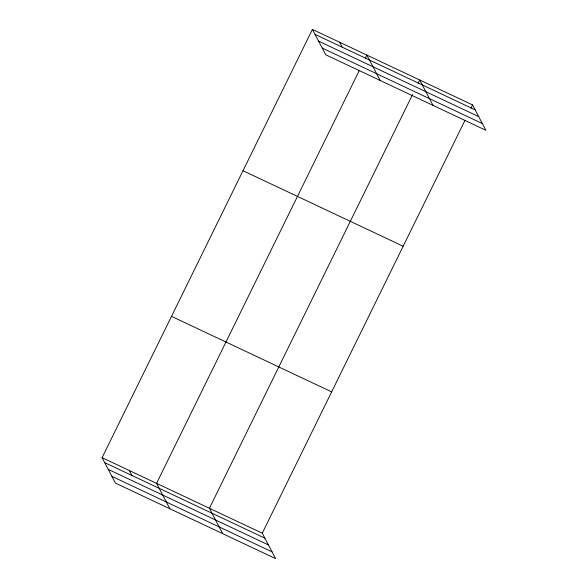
<?xml version="1.0" encoding="UTF-8"?>
<svg xmlns="http://www.w3.org/2000/svg" width="588" height="588" viewBox="0 0 588 588"><rect width="100%" height="100%" fill="white"/><g stroke="black" fill="none" stroke-linecap="round" stroke-linejoin="round"><path stroke-width="0.88" d="M102.099 457.685L262.255 533.198L275.596 558.6L115.432 483.086L102.099 457.685L312.404 29.4L472.568 104.914L485.901 130.316L325.745 54.802L312.404 29.4M359.283 70.509L156.555 483.358L169.888 508.76M365.266 58.322L366.861 55.074L380.193 80.475M412.533 94.617L209.409 508.282L222.742 533.676M418.119 83.246L419.714 79.997L433.047 105.392M262.255 533.198L464.983 120.349M470.966 108.163L472.568 104.914M315.006 34.347L475.163 109.868M318.549 41.101L478.705 116.615M322.202 48.054L482.358 123.568M243.006 170.733L403.162 246.247M171.505 316.351L331.661 391.865M104.701 462.631L264.857 538.152M108.243 469.386L268.4 544.9M111.889 476.339L272.046 551.853M339.636 42.24L342.231 47.187M129.331 470.525L131.925 475.471"/></g></svg>
